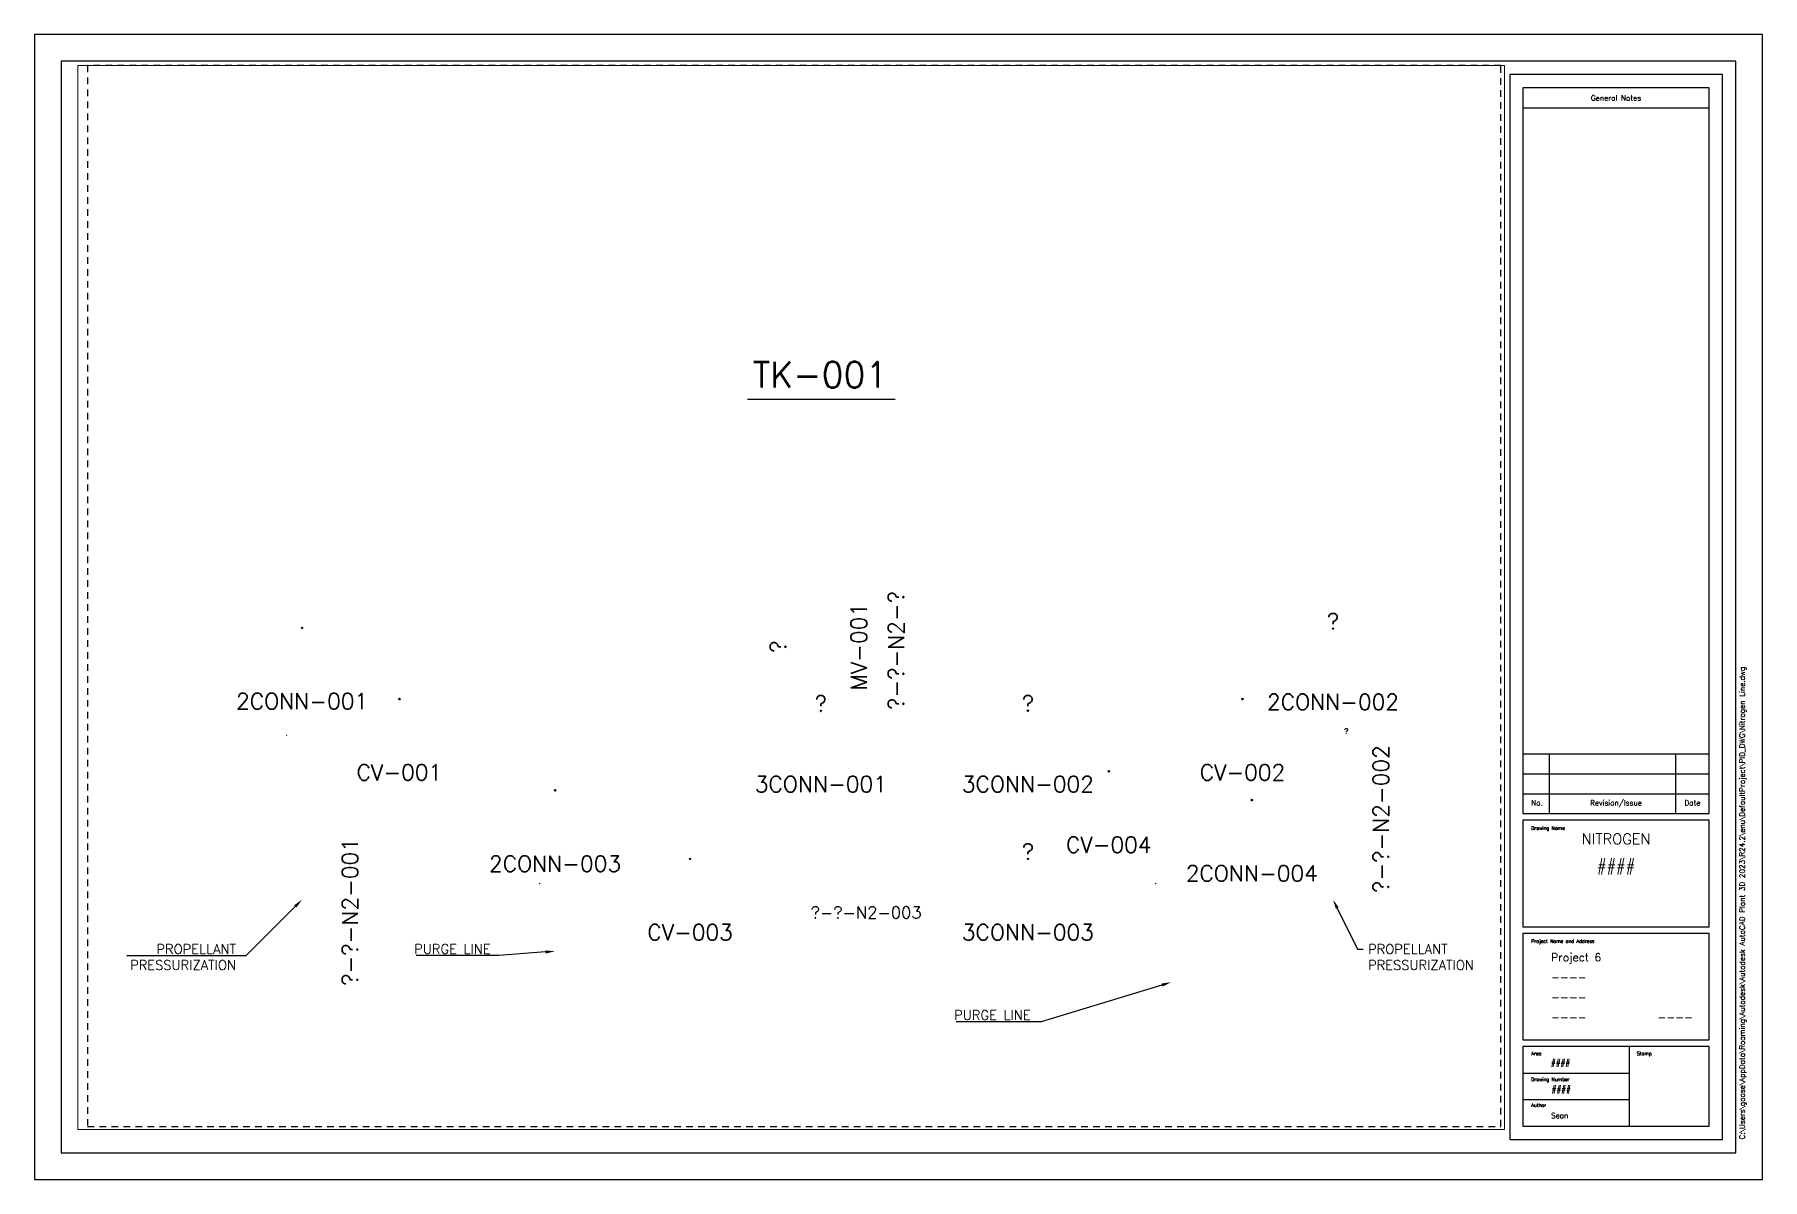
# Paper-space layout 'PID ANSI D Title Block' of a CAD drawing. Header units: inches. Extents: x 0 to 32.5, y 0 to 21.5.
# The model-space entities are those that its viewports show. They can reach past a viewport. Long polylines and large blocks are cut down to what shows.
import ezdxf
from ezdxf import colors
from ezdxf.entities.mleader import LeaderData, LeaderLine
from ezdxf.enums import TextEntityAlignment as Align
from ezdxf.math import Vec2, Vec3

# ---------------------------------------------------------------- set-up
doc = ezdxf.new("R2010")
doc.units = ezdxf.units.IN
doc.header["$MEASUREMENT"] = 0
doc.linetypes.add('HIDDEN2', pattern=[0.1875, 0.125, -0.0625])
for name, color, linetype in [('Annotation', 7, 'Continuous'), ('Text', 7, 'Continuous'), ('Title Block', 7, 'Continuous')]:
    doc.layers.add(name, color=color, linetype=linetype)
doc.layers.add('no plot', color=41, linetype='HIDDEN2', plot=False)
doc.styles.add('Roman', font='romans')
doc.styles.get("Standard").update_dxf_attribs({"font": 'romans.shx', "height": 0.1})

# ---------------------------------------------------------------- blocks, each defined once
blk = doc.blocks.new('PID ANSI D titleblock')
for p, q in [((32.473, 21.518), (0, 21.518)), ((0, 21.518), (0, 0)), ((32.473, 0), (32.473, 21.518)), ((31.973, 21.018), (0.5, 21.018)), ((0.5, 21.018), (0.5, 0.5)), ((31.973, 0.5), (31.973, 21.018)), ((31.723, 20.768), (27.723, 20.768)), ((27.723, 20.768), (27.723, 0.75)), ((31.473, 20.518), (27.973, 20.518)), ((27.973, 20.518), (27.973, 6.875)), ((31.473, 6.875), (31.473, 20.518)), ((31.723, 0.75), (31.723, 20.768)), ((27.973, 20.143), (31.473, 20.143)), ((27.973, 8), (31.473, 8)), ((28.473, 6.875), (28.473, 8)), ((30.848, 6.875), (30.848, 8)), ((27.973, 7.625), (31.473, 7.625)), ((27.973, 7.25), (31.473, 7.25)), ((27.973, 6.875), (31.473, 6.875)), ((31.473, 6.75), (27.973, 6.75)), ((27.973, 6.75), (27.973, 4.75)), ((31.473, 4.75), (31.473, 6.75)), ((27.973, 4.75), (31.473, 4.75)), ((31.473, 4.625), (27.973, 4.625)), ((27.973, 4.625), (27.973, 2.625)), ((31.473, 2.625), (31.473, 4.625)), ((27.973, 2.625), (31.473, 2.625)), ((31.473, 2.5), (27.973, 2.5)), ((27.973, 2.5), (27.973, 1)), ((29.973, 1), (29.973, 2.5)), ((31.473, 1), (31.473, 2.5)), ((27.973, 2), (29.973, 2)), ((27.973, 1.5), (29.973, 1.5)), ((27.973, 1), (31.473, 1)), ((27.723, 0.75), (31.723, 0.75)), ((0.5, 0.5), (31.973, 0.5)), ((0, 0), (32.473, 0))]:
    blk.add_line(p, q)
at = {"style": 'Roman'}
for s, p in [('General Notes', (29.721, 20.326)), ('Revision/Issue', (29.721, 7.078)), ('No.', (28.237, 7.078)), ('Date', (31.157, 7.078))]:
    blk.add_text(s, height=0.1, dxfattribs=at).set_placement(p, align=Align.MIDDLE_CENTER)
for s, p in [('Drawing Name', (28.129, 6.571)), ('Project Name and Address', (28.129, 4.446)), ('Area', (28.129, 2.335)), ('Stamp', (30.113, 2.335)), ('Drawing Number', (28.129, 1.849)), ('Author', (28.129, 1.363))]:
    blk.add_text(s, height=0.065, dxfattribs=at).set_placement(p)
blk = doc.blocks.new('Valve Label_block')
at = {"color": 0, "linetype": 'ByBlock', "lineweight": -2}
blk.add_attdef('#(TargetObject.Size)', text='', height=0.1, dxfattribs=at).set_placement((0, 0.1875), align=Align.BOTTOM_CENTER)
blk.add_attdef('#(TargetObject.Tag)', text='', height=0.1, dxfattribs=at).set_placement((0, -0.1875), align=Align.TOP_CENTER)
blk = doc.blocks.new('*U57')
at = {"color": 0, "linetype": 'ByBlock', "lineweight": -3}
blk.add_line((-0.455, -0.152), (0.471, -0.152), dxfattribs=at)
at = {"color": 0, "linetype": 'ByBlock', "lineweight": -2}
blk.add_attdef('#(Equipment.Tag)', text='', height=0.16, dxfattribs=at).set_placement((0, 0), align=Align.MIDDLE)
blk = doc.blocks.new('Valve Label - Angle_block')
at = {"color": 0, "linetype": 'ByBlock', "lineweight": -2}
blk.add_attdef('#(TargetObject.Size)', text='', height=0.1, dxfattribs=at).set_placement((0, 0), align=Align.MIDDLE_CENTER)
blk = doc.blocks.new('Pipeline Tag_block')
at = {"color": 0, "linetype": 'ByBlock', "lineweight": -2}
blk.add_attdef('#(TargetObject.Tag)', text='', height=0.1, dxfattribs=at).set_placement((0, 0), align=Align.MIDDLE_CENTER)

msp = doc.modelspace()

# ---------------------------------------------------------------- linework, layer by layer
at = {"layer": 'no plot'}
msp.add_lwpolyline([(0, 0), (26.562, 0), (26.562, 19.938), (0, 19.938)], close=True, dxfattribs=at)

# ---------------------------------------------------------------- block references
at = {"layer": 'Text'}
for name, p, xscale, yscale, zscale, values in [('*U57', (13.765, 14.126), 3, 3, 3, {'#(Equipment.Tag)': 'TK-001'}), ('Valve Label_block', (23.406, 8.689), 3, 3, 3, {'#(TargetObject.Size)': '?', '#(TargetObject.Tag)': '2CONN-002'}), ('Valve Label_block', (4.031, 8.703), 3, 3, 3, {'#(TargetObject.Size)': '.', '#(TargetObject.Tag)': '2CONN-001'}), ('Valve Label_block', (13.781, 7.144), 3, 3, 3, {'#(TargetObject.Size)': '?', '#(TargetObject.Tag)': '3CONN-001'}), ('Valve Label_block', (21.704, 7.365), 3, 3, 3, {'#(TargetObject.Size)': '.', '#(TargetObject.Tag)': 'CV-002'}), ('Valve Label_block', (19.191, 6.005), 3, 3, 3, {'#(TargetObject.Size)': '.', '#(TargetObject.Tag)': 'CV-004'}), ('Valve Label_block', (8.785, 5.648), 3, 3, 3, {'#(TargetObject.Size)': '.', '#(TargetObject.Tag)': '2CONN-003'}), ('Valve Label_block', (21.88, 5.468), 3, 3, 3, {'#(TargetObject.Size)': '.', '#(TargetObject.Tag)': '2CONN-004'}), ('Valve Label_block', (17.672, 4.36), 3, 3, 3, {'#(TargetObject.Size)': '?', '#(TargetObject.Tag)': '3CONN-003'}), ('Valve Label_block', (11.323, 4.36), 3, 3, 3, {'#(TargetObject.Size)': '.', '#(TargetObject.Tag)': 'CV-003'}), ('Pipeline Tag_block', (14.632, 4.019), 2.25, 2.25, 2.25, {'#(TargetObject.Tag)': '?-?-N2-003'})]:
    msp.add_blockref(name, p, dxfattribs=dict(at, xscale=xscale, yscale=yscale, zscale=zscale)).add_auto_attribs(values)
at = {"layer": 'Text', "xscale": 3, "yscale": 3, "zscale": 3, "rotation": 90}
for name, p, values in [('Pipeline Tag_block', (15.196, 8.944), {'#(TargetObject.Tag)': '?-?-N2-?'}), ('Valve Label_block', (13.781, 9.014), {'#(TargetObject.Size)': '?', '#(TargetObject.Tag)': 'MV-001'}), ('Pipeline Tag_block', (24.306, 5.774), {'#(TargetObject.Tag)': '?-?-N2-002'}), ('Pipeline Tag_block', (4.931, 4.029), {'#(TargetObject.Tag)': '?-?-N2-001'})]:
    msp.add_blockref(name, p, dxfattribs=at).add_auto_attribs(values)
at = {"layer": 'Text'}
ref = msp.add_blockref('Valve Label_block', (5.859, 7.365), dxfattribs=dict(at, xscale=-3, yscale=3, zscale=3))
ref.add_attrib('#(TargetObject.Size)', '.', dxfattribs={"layer": '0', "color": 0, "linetype": 'ByBlock', "lineweight": -2, "height": 0.3}).set_placement((5.859, 7.928), align=Align.BOTTOM_CENTER)
ref.add_attrib('#(TargetObject.Tag)', 'CV-001', dxfattribs={"layer": '0', "color": 0, "linetype": 'ByBlock', "lineweight": -2, "height": 0.3}).set_placement((5.859, 6.803), align=Align.TOP_CENTER)
ref = msp.add_blockref('Valve Label_block', (17.672, 7.144), dxfattribs=dict(at, xscale=-3, yscale=3, zscale=3))
ref.add_attrib('#(TargetObject.Size)', '?', dxfattribs={"layer": '0', "color": 0, "linetype": 'ByBlock', "lineweight": -2, "height": 0.3}).set_placement((17.672, 7.707), align=Align.BOTTOM_CENTER)
ref.add_attrib('#(TargetObject.Tag)', '3CONN-002', dxfattribs={"layer": '0', "color": 0, "linetype": 'ByBlock', "lineweight": -2, "height": 0.3}).set_placement((17.672, 6.582), align=Align.TOP_CENTER)
for p, values in [((23.656, 7.427), {'#(TargetObject.Size)': '?'}), ((3.741, 7.394), {'#(TargetObject.Size)': '.'}), ((8.495, 4.61), {'#(TargetObject.Size)': '.'}), ((20.072, 4.61), {'#(TargetObject.Size)': '.'})]:
    msp.add_blockref('Valve Label - Angle_block', p, dxfattribs=at).add_auto_attribs(values)

# ---------------------------------------------------------------- leaders
at = {"layer": 'Annotation'}
ml = msp.add_multileader_mtext('Standard', dxfattribs=at)
ml.set_content('PROPELLANT \\PPRESSURIZATION', color=256)
ml.set_leader_properties()
ml.build(insert=Vec2(0, 0))
ml.multileader.update_dxf_attribs({"text_right_attachment_type": 6, "dogleg_length": 0.36, "arrow_head_size": 0.18})
ctx = ml.context
ctx.base_point, ctx.char_height, ctx.arrow_head_size, ctx.landing_gap_size, ctx.plane_origin = Vec3(0.556, 3.331), 0.18, 0.18, 0.09, Vec3(4.031, 4.262)
ctx.right_attachment, ctx.text_align_type = 6, 2
notes = []
notes.append((ctx, [(0, (1, 1, 0), (2.974, 3.205), (-1, 0), 0.0956, [(0, [(4.031, 4.262)], 0, [])])]))
ctx.mtext.insert, ctx.mtext.alignment, ctx.mtext.flow_direction = Vec3(2.789, 3.421), 3, 5
ml = msp.add_multileader_mtext('Standard', dxfattribs=at)
ml.set_content('PROPELLANT \\PPRESSURIZATION', color=256)
ml.set_leader_properties()
ml.build(insert=Vec2(0, 0))
ml.multileader.update_dxf_attribs({"text_right_attachment_type": 6, "dogleg_length": 0.36, "arrow_head_size": 0.18})
ctx = ml.context
ctx.base_point, ctx.char_height, ctx.arrow_head_size, ctx.landing_gap_size, ctx.plane_origin = Vec3(23.974, 3.331), 0.18, 0.18, 0.09, Vec3(23.406, 4.262)
ctx.right_attachment = 6
notes.append((ctx, [(1, (1, 1, 0), (23.867, 3.331), (1, 0), 0.107, [(0, [(23.406, 4.262)], 0, [])])]))
ctx.mtext.insert, ctx.mtext.flow_direction = Vec3(24.064, 3.421), 5
ml = msp.add_multileader_mtext('Standard', dxfattribs=at)
ml.set_content('PURGE LINE', color=256)
ml.set_leader_properties()
ml.build(insert=Vec2(0, 0))
ml.multileader.update_dxf_attribs({"text_right_attachment_type": 6, "dogleg_length": 0.36, "arrow_head_size": 0.18})
ctx = ml.context
ctx.base_point, ctx.char_height, ctx.arrow_head_size, ctx.landing_gap_size, ctx.plane_origin = Vec3(5.898, 3.335), 0.18, 0.18, 0.09, Vec3(8.785, 4.266)
ctx.right_attachment, ctx.text_align_type = 6, 2
notes.append((ctx, [(0, (1, 1, 0), (7.728, 3.209), (-1, 0), 0.0635, [(0, [(8.785, 3.291)], 0, [])])]))
ctx.mtext.insert, ctx.mtext.alignment, ctx.mtext.flow_direction = Vec3(7.574, 3.425), 3, 5
ml = msp.add_multileader_mtext('Standard', dxfattribs=at)
ml.set_content('PURGE LINE', color=256)
ml.set_leader_properties()
ml.build(insert=Vec2(0, 0))
ml.multileader.update_dxf_attribs({"text_right_attachment_type": 6, "dogleg_length": 0.36, "arrow_head_size": 0.18})
ctx = ml.context
ctx.base_point, ctx.char_height, ctx.arrow_head_size, ctx.landing_gap_size, ctx.plane_origin = Vec3(16.045, 2.091), 0.18, 0.18, 0.09, Vec3(18.778, 4.266)
ctx.right_attachment, ctx.text_align_type = 6, 2
notes.append((ctx, [(0, (1, 1, 0), (17.921, 1.965), (-1, 0), 0.11, [(0, [(20.362, 2.708)], 0, [])])]))
ctx.mtext.insert, ctx.mtext.alignment, ctx.mtext.flow_direction = Vec3(17.721, 2.181), 3, 5
for ctx, leaders in notes:
    for number, flags, end, landing, length, lines in leaders:
        leader = LeaderData()
        leader.index, (leader.has_last_leader_line, leader.has_dogleg_vector, leader.attachment_direction) = number, flags
        leader.last_leader_point, leader.dogleg_vector, leader.dogleg_length = Vec3(end), Vec3(landing), length
        for number, points, colour, breaks in lines:
            line = LeaderLine()
            line.index, line.vertices, line.color, line.breaks = number, Vec3.list(points), colors.encode_raw_color(colour), breaks
            leader.lines.append(line)
        ctx.leaders.append(leader)

psp = doc.layouts.new('PID ANSI D Title Block')

# ---------------------------------------------------------------- block references
at = {"layer": 'Title Block'}
psp.add_blockref('PID ANSI D titleblock', (0, 0), dxfattribs=at)

# ---------------------------------------------------------------- texts
at = {"layer": 'Title Block', "insert": (32.041, 0.752), "char_height": 0.1, "attachment_point": 1, "rotation": 90}
psp.add_mtext('C:\\\\Users\\\\goose\\\\AppData\\\\Roaming\\\\Autodesk\\\\Autodesk AutoCAD Plant 3D 2023\\\\R24.2\\\\enu\\\\DefaultProject\\\\PID_DWG\\\\Nitrogen Line.dwg', dxfattribs=at)
at = {"layer": 'Title Block'}
for s, insert, char_height, attachment_point in [('NITROGEN', (29.723, 6.5), 0.2, 2), ('Project 6', (28.5, 4.25), 0.15, 1), ('----', (28.5, 3.875), 0.15, 1), ('----', (28.5, 3.5), 0.15, 1), ('----', (28.5, 3.125), 0.15, 1), ('----', (30.5, 3.125), 0.15, 1), ('####', (28.5, 2.25), 0.1, 1), ('####', (28.513, 1.75), 0.1, 1), ('Sean', (28.5, 1.25), 0.1, 1)]:
    psp.add_mtext(s, dxfattribs=dict(at, insert=insert, char_height=char_height, attachment_point=attachment_point))
at = {"layer": 'Title Block', "insert": (29.723, 6), "char_height": 0.2, "width": 3.30274, "attachment_point": 2}
psp.add_mtext('####', dxfattribs=at)

# ---------------------------------------------------------------- viewports
at = {"layer": '0', "color": 2}
psp.add_viewport(center=(14.219, 10.938), size=(26.812, 20), view_center_point=(13.222, 9.94), view_height=20, dxfattribs=at)

doc.saveas('drawing.dxf')
